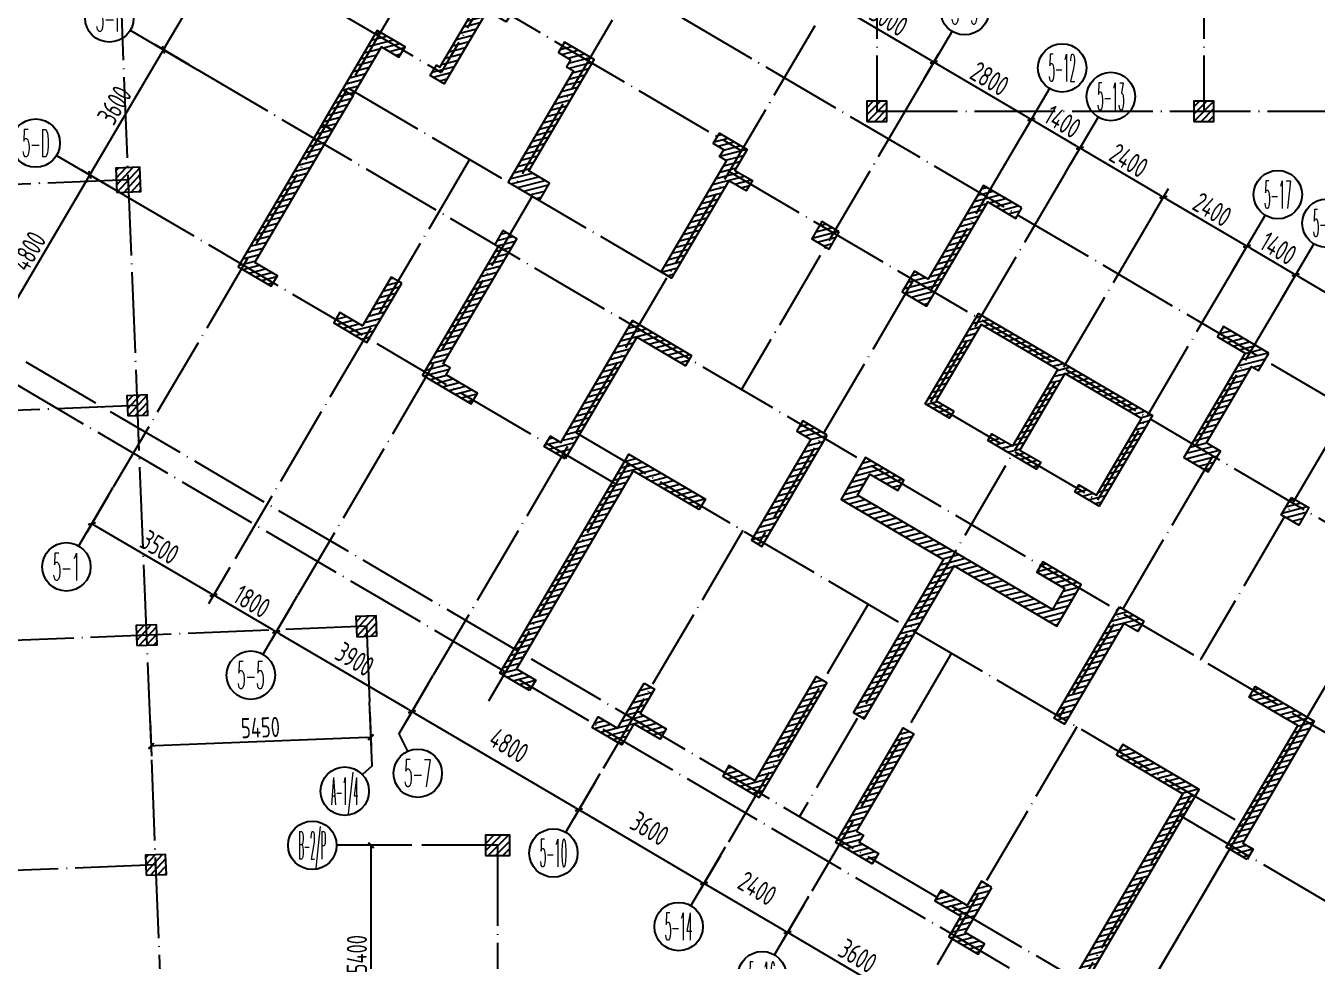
# Model space of a CAD drawing. Header units: millimetres. Extents: x 156735 to 386235, y 467499 to 703525.
# Drawn here: x 189456 to 221457, y 602922 to 626114 of the extents above; entities that cross this region are included whole.
import ezdxf
from ezdxf.enums import TextEntityAlignment as Align

# ---------------------------------------------------------------- set-up
doc = ezdxf.new("R2010")
doc.units = ezdxf.units.MM
doc.header["$LTSCALE"] = 100
doc.header["$PDMODE"] = 35
doc.header["$PDSIZE"] = 200
doc.linetypes.add('DOTE', pattern=[2.42, 2, -0.2, 0.02, -0.2])
for name, color, linetype in [('B-TEXT', 7, 'Continuous'), ('COLU', 7, 'Continuous'), ('colu-主楼', 7, 'Continuous'), ('h斜线-主楼', 7, 'Continuous'), ('h斜线-柱', 7, 'Continuous'), ('Q-AXIS', 3, 'Continuous'), ('Q-dote', 253, 'DOTE'), ('wall-主楼', 2, 'Continuous'), ('wall-开洞', 5, 'Continuous')]:
    doc.layers.add(name, color=color, linetype=linetype)
doc.styles.add('_TCH_AXIS', font='COMPLEX', dxfattribs={"bigfont": 'GBCBIG'})
doc.styles.add('COMPLEX', font='tssdeng.shx', dxfattribs={"width": 0.7, "bigfont": 'tssdchn.shx'})
doc.styles.add('TSSD_Dimension', font='Tssdeng.shx', dxfattribs={"width": 0.7, "bigfont": 'hztxt.shx'})
doc.dimstyles.new('TSSD_100_100$0', dxfattribs={"dimtxt": 300, "dimasz": 100, "dimexe": 250, "dimexo": 250, "dimgap": 100, "dimtad": 1, "dimdec": 0, "dimzin": 0, "dimdsep": 46, "dimtxsty": 'TSSD_Dimension', "dimblk": '_tsdbk', "dimblk1": '_tsdbk', "dimblk2": '_tsdbk', "dimsah": 1, "dimcen": 0, "dimclrt": 7, "dimadec": 0, "dimazin": 0, "dimtfac": 1, "dimtdec": 0, "dimtix": 1, "dimtmove": 2, "dimatfit": 3, "dimldrblk": '_tsdbk', "dimfxl": 1, "dimtolj": 1, "dimtzin": 0, "dimarcsym": 0})
pattern_1 = [(14.545372, (-467532.8, -323140.33), (-31.895617, 122.929531), [])]
pattern_2 = [(45, (-467527.32, -323147.44), (-89.802561, 89.802561), [])]
pattern_3 = [(47.298773, (-467527.32, -323147.44), (-93.332309, 86.128277), [])]

# ---------------------------------------------------------------- blocks, each defined once
blk = doc.blocks.new('_tsdbk')
blk.add_line((-1, 0), (0, 0))
at = {"const_width": 0.5}
blk.add_lwpolyline([(-0.7, -0.7), (0.7, 0.7)], dxfattribs=at)
blk = doc.blocks.new('*D169')
at = {"layer": 'Defpoints', "color": 0}
for p in [(209371, 626731), (209009, 626114), (211595, 624594)]:
    blk.add_point(p, dxfattribs=at)
at = {"layer": 'Q-AXIS', "color": 0, "lineweight": -2}
for p, q in [((209135, 626330), (209498, 626947)), ((211871, 625261), (209458, 626681)), ((211721, 624809), (212084, 625426))]:
    blk.add_line(p, q, dxfattribs=at)
at = {"layer": 'Q-AXIS', "color": 0, "lineweight": -2, "xscale": 100, "yscale": 100, "zscale": 100}
for p, rotation in [((209371, 626731), 149.5453717284593), ((211957, 625211), 329.5453717284593)]:
    blk.add_blockref('_tsdbk', p, dxfattribs=dict(at, rotation=rotation))
at = {"layer": 'Q-AXIS', "color": 7, "insert": (210842, 626273), "char_height": 500, "attachment_point": 5, "rotation": 329.5454, "style": 'TSSD_Dimension'}
blk.add_mtext('\\A1;3000', dxfattribs=at)
blk = doc.blocks.new('*D170')
at = {"layer": 'Defpoints', "color": 0}
for p in [(208864, 604537), (208333, 603634), (211967, 602712)]:
    blk.add_point(p, dxfattribs=at)
at = {"layer": 'Q-AXIS', "color": 0, "lineweight": -2}
for p, q in [((208737, 604321), (208206, 603418)), ((211350, 601860), (208419, 603583)), ((211840, 602497), (211309, 601594))]:
    blk.add_line(p, q, dxfattribs=at)
at = {"layer": 'Q-AXIS', "color": 0, "lineweight": -2, "xscale": 100, "yscale": 100, "zscale": 100}
for p, rotation in [((208333, 603634), 149.5453717284593), ((211436, 601809), 329.5453717284593)]:
    blk.add_blockref('_tsdbk', p, dxfattribs=dict(at, rotation=rotation))
at = {"layer": 'Q-AXIS', "color": 7, "insert": (210072, 603053), "char_height": 500, "attachment_point": 5, "rotation": 329.5454, "style": 'TSSD_Dimension'}
blk.add_mtext('\\A1;3600', dxfattribs=at)
blk = doc.blocks.new('_AXISO')
blk.add_circle((0, 0), 0.5)
at = {"layer": 'B-TEXT', "style": 'COMPLEX', "width": 1.450893}
blk.add_attdef('A', text='', height=0.56, dxfattribs=at).set_placement((0.249375, -0.28), (0.749375, -0.28), align=Align.FIT)
blk = doc.blocks.new('*D186')
at = {"layer": 'Defpoints', "color": 0}
for p in [(196192, 611988), (195661, 611085), (199554, 610011)]:
    blk.add_point(p, dxfattribs=at)
at = {"layer": 'Q-AXIS', "color": 0, "lineweight": -2}
for p, q in [((196065, 611772), (195534, 610869)), ((198936, 609159), (195747, 611034)), ((199427, 609795), (198896, 608892))]:
    blk.add_line(p, q, dxfattribs=at)
at = {"layer": 'Q-AXIS', "color": 0, "lineweight": -2, "xscale": 100, "yscale": 100, "zscale": 100}
for p, rotation in [((195661, 611085), 149.5453717284593), ((199023, 609108), 329.5453717284593)]:
    blk.add_blockref('_tsdbk', p, dxfattribs=dict(at, rotation=rotation))
at = {"layer": 'Q-AXIS', "color": 7, "insert": (197609, 610410), "char_height": 500, "attachment_point": 5, "rotation": 329.5454, "style": 'TSSD_Dimension'}
blk.add_mtext('\\A1;3900', dxfattribs=at)
blk = doc.blocks.new('*D187')
at = {"layer": 'Defpoints', "color": 0}
for p in [(197972, 609349), (192526, 609131), (192561, 608256)]:
    blk.add_point(p, dxfattribs=at)
at = {"layer": 'Q-AXIS', "color": 0, "lineweight": -2}
for p, q in [((197982, 609099), (198017, 608225)), ((192536, 608881), (192571, 608006)), ((197907, 608471), (192661, 608260))]:
    blk.add_line(p, q, dxfattribs=at)
at = {"layer": 'Q-AXIS', "color": 0, "lineweight": -2, "xscale": 100, "yscale": 100, "zscale": 100}
for p, rotation in [((192561, 608256), 182.298772993658), ((198007, 608475), 2.298772993657989)]:
    blk.add_blockref('_tsdbk', p, dxfattribs=dict(at, rotation=rotation))
at = {"layer": 'Q-AXIS', "color": 7, "insert": (195270, 608715), "char_height": 500, "attachment_point": 5, "rotation": 2.2988, "style": 'TSSD_Dimension'}
blk.add_mtext('\\A1;5450', dxfattribs=at)
blk = doc.blocks.new('*D192')
at = {"layer": 'Defpoints', "color": 0}
for p in [(199554, 610011), (199023, 609108), (203691, 607578)]:
    blk.add_point(p, dxfattribs=at)
at = {"layer": 'Q-AXIS', "color": 0, "lineweight": -2}
for p, q in [((199427, 609795), (198896, 608892)), ((203074, 606726), (199109, 609057)), ((203565, 607363), (203034, 606459))]:
    blk.add_line(p, q, dxfattribs=at)
at = {"layer": 'Q-AXIS', "color": 0, "lineweight": -2, "xscale": 100, "yscale": 100, "zscale": 100}
for p, rotation in [((199023, 609108), 149.5453717284593), ((203160, 606675), 329.5453717284593)]:
    blk.add_blockref('_tsdbk', p, dxfattribs=dict(at, rotation=rotation))
at = {"layer": 'Q-AXIS', "color": 7, "insert": (201429, 608270), "char_height": 500, "attachment_point": 5, "rotation": 329.5454, "style": 'TSSD_Dimension'}
blk.add_mtext('\\A1;4800', dxfattribs=at)
blk = doc.blocks.new('*D193')
at = {"layer": 'Defpoints', "color": 0}
for p in [(198011, 605795), (199273, 605795), (199273, 600395)]:
    blk.add_point(p, dxfattribs=at)
at = {"layer": 'Q-AXIS', "color": 0, "lineweight": -2}
for p, q in [((199023, 605795), (197761, 605795)), ((198011, 600495), (198011, 605695)), ((199023, 600395), (197761, 600395))]:
    blk.add_line(p, q, dxfattribs=at)
at = {"layer": 'Q-AXIS', "color": 0, "lineweight": -2, "xscale": 100, "yscale": 100, "zscale": 100}
for p, rotation in [((198011, 605795), 90), ((198011, 600395), 270)]:
    blk.add_blockref('_tsdbk', p, dxfattribs=dict(at, rotation=rotation))
at = {"layer": 'Q-AXIS', "color": 7, "insert": (197661, 603095), "char_height": 500, "attachment_point": 5, "rotation": 90, "style": 'TSSD_Dimension'}
blk.add_mtext('\\A1;5400', dxfattribs=at)
blk = doc.blocks.new('*D195')
at = {"layer": 'Defpoints', "color": 0}
for p in [(203691, 607578), (203160, 606675), (206795, 605753)]:
    blk.add_point(p, dxfattribs=at)
at = {"layer": 'Q-AXIS', "color": 0, "lineweight": -2}
for p, q in [((203565, 607363), (203034, 606459)), ((206178, 604901), (203247, 606624)), ((206668, 605538), (206137, 604635))]:
    blk.add_line(p, q, dxfattribs=at)
at = {"layer": 'Q-AXIS', "color": 0, "lineweight": -2, "xscale": 100, "yscale": 100, "zscale": 100}
for p, rotation in [((203160, 606675), 149.5453717284593), ((206264, 604850), 329.5453717284593)]:
    blk.add_blockref('_tsdbk', p, dxfattribs=dict(at, rotation=rotation))
at = {"layer": 'Q-AXIS', "color": 7, "insert": (204915, 606210), "char_height": 500, "attachment_point": 5, "rotation": 329.5454, "style": 'TSSD_Dimension'}
blk.add_mtext('\\A1;3600', dxfattribs=at)
blk = doc.blocks.new('*D196')
at = {"layer": 'Defpoints', "color": 0}
for p in [(206795, 605753), (206264, 604850), (208864, 604537)]:
    blk.add_point(p, dxfattribs=at)
at = {"layer": 'Q-AXIS', "color": 0, "lineweight": -2}
for p, q in [((206668, 605538), (206137, 604635)), ((208246, 603685), (206350, 604800)), ((208737, 604321), (208206, 603418))]:
    blk.add_line(p, q, dxfattribs=at)
at = {"layer": 'Q-AXIS', "color": 0, "lineweight": -2, "xscale": 100, "yscale": 100, "zscale": 100}
for p, rotation in [((206264, 604850), 149.5453717284593), ((208333, 603634), 329.5453717284593)]:
    blk.add_blockref('_tsdbk', p, dxfattribs=dict(at, rotation=rotation))
at = {"layer": 'Q-AXIS', "color": 7, "insert": (207584, 604727), "char_height": 500, "attachment_point": 5, "rotation": 329.5454, "style": 'TSSD_Dimension'}
blk.add_mtext('\\A1;2400', dxfattribs=at)
blk = doc.blocks.new('*D197')
at = {"layer": 'Defpoints', "color": 0}
for p in [(194389, 628107), (195231, 627612), (193710, 625025)]:
    blk.add_point(p, dxfattribs=at)
at = {"layer": 'Q-AXIS', "color": 0, "lineweight": -2}
for p, q in [((195015, 627738), (194173, 628233)), ((192919, 625607), (194338, 628021)), ((193495, 625152), (192652, 625647))]:
    blk.add_line(p, q, dxfattribs=at)
at = {"layer": 'Q-AXIS', "color": 0, "lineweight": -2, "xscale": 100, "yscale": 100, "zscale": 100}
for p, rotation in [((194389, 628107), 59.5453717381822), ((192868, 625521), 239.5453717381822)]:
    blk.add_blockref('_tsdbk', p, dxfattribs=dict(at, rotation=rotation))
at = {"layer": 'Q-AXIS', "color": 7, "insert": (193327, 626991), "char_height": 500, "attachment_point": 5, "rotation": 59.5454, "style": 'TSSD_Dimension'}
blk.add_mtext('\\A1;3000', dxfattribs=at)
blk = doc.blocks.new('*D198')
at = {"layer": 'Defpoints', "color": 0}
for p in [(191623, 614674), (191092, 613771), (194640, 612900)]:
    blk.add_point(p, dxfattribs=at)
at = {"layer": 'Q-AXIS', "color": 0, "lineweight": -2}
for p, q in [((191496, 614459), (190965, 613555)), ((194023, 612048), (191178, 613720)), ((194513, 612685), (193982, 611781))]:
    blk.add_line(p, q, dxfattribs=at)
at = {"layer": 'Q-AXIS', "color": 0, "lineweight": -2, "xscale": 100, "yscale": 100, "zscale": 100}
for p, rotation in [((191092, 613771), 149.5453717284593), ((194109, 611997), 329.5453717284593)]:
    blk.add_blockref('_tsdbk', p, dxfattribs=dict(at, rotation=rotation))
at = {"layer": 'Q-AXIS', "color": 7, "insert": (192778, 613186), "char_height": 500, "attachment_point": 5, "rotation": 329.5454, "style": 'TSSD_Dimension'}
blk.add_mtext('\\A1;3500', dxfattribs=at)
blk = doc.blocks.new('*D199')
at = {"layer": 'Defpoints', "color": 0}
for p in [(194640, 612900), (194109, 611997), (196192, 611988)]:
    blk.add_point(p, dxfattribs=at)
at = {"layer": 'Q-AXIS', "color": 0, "lineweight": -2}
for p, q in [((194513, 612685), (193982, 611781)), ((195575, 611135), (194195, 611946)), ((196065, 611772), (195534, 610869))]:
    blk.add_line(p, q, dxfattribs=at)
at = {"layer": 'Q-AXIS', "color": 0, "lineweight": -2, "xscale": 100, "yscale": 100, "zscale": 100}
for p, rotation in [((194109, 611997), 149.5453717284593), ((195661, 611085), 329.5453717284593)]:
    blk.add_blockref('_tsdbk', p, dxfattribs=dict(at, rotation=rotation))
at = {"layer": 'Q-AXIS', "color": 7, "insert": (195062, 611843), "char_height": 500, "attachment_point": 5, "rotation": 329.5454, "style": 'TSSD_Dimension'}
blk.add_mtext('\\A1;1800', dxfattribs=at)
blk = doc.blocks.new('*D200')
at = {"layer": 'Defpoints', "color": 0}
for p in [(191043, 622417), (191886, 621922), (189453, 617784)]:
    blk.add_point(p, dxfattribs=at)
at = {"layer": 'Q-AXIS', "color": 0, "lineweight": -2}
for p, q in [((191670, 622049), (190828, 622544)), ((188661, 618366), (190993, 622331)), ((189237, 617911), (188395, 618406))]:
    blk.add_line(p, q, dxfattribs=at)
at = {"layer": 'Q-AXIS', "color": 0, "lineweight": -2, "xscale": 100, "yscale": 100, "zscale": 100}
for p, rotation in [((191043, 622417), 59.5453717381822), ((188610, 618280), 239.5453717381822)]:
    blk.add_blockref('_tsdbk', p, dxfattribs=dict(at, rotation=rotation))
at = {"layer": 'Q-AXIS', "color": 7, "insert": (189525, 620526), "char_height": 500, "attachment_point": 5, "rotation": 59.5454, "style": 'TSSD_Dimension'}
blk.add_mtext('\\A1;4800', dxfattribs=at)
blk = doc.blocks.new('*D202')
at = {"layer": 'Defpoints', "color": 0}
for p in [(192868, 625521), (193710, 625025), (191886, 621922)]:
    blk.add_point(p, dxfattribs=at)
at = {"layer": 'Q-AXIS', "color": 0, "lineweight": -2}
for p, q in [((193495, 625152), (192652, 625647)), ((191094, 622504), (192817, 625434)), ((191670, 622049), (190828, 622544))]:
    blk.add_line(p, q, dxfattribs=at)
at = {"layer": 'Q-AXIS', "color": 0, "lineweight": -2, "xscale": 100, "yscale": 100, "zscale": 100}
for p, rotation in [((192868, 625521), 59.5453717381822), ((191043, 622417), 239.5453717381822)]:
    blk.add_blockref('_tsdbk', p, dxfattribs=dict(at, rotation=rotation))
at = {"layer": 'Q-AXIS', "color": 7, "insert": (191654, 624146), "char_height": 500, "attachment_point": 5, "rotation": 59.5454, "style": 'TSSD_Dimension'}
blk.add_mtext('\\A1;3600', dxfattribs=at)
blk = doc.blocks.new('*D252')
at = {"layer": 'Defpoints', "color": 0}
for p in [(217284, 621248), (219716, 620649), (219353, 620032)]:
    blk.add_point(p, dxfattribs=at)
at = {"layer": 'Q-AXIS', "color": 0, "lineweight": -2}
for p, q in [((217411, 621464), (217774, 622081)), ((217733, 621815), (219630, 620700)), ((219480, 620247), (219842, 620864))]:
    blk.add_line(p, q, dxfattribs=at)
at = {"layer": 'Q-AXIS', "color": 0, "lineweight": -2, "xscale": 100, "yscale": 100, "zscale": 100}
for p, rotation in [((217647, 621865), 149.5453717284593), ((219716, 620649), 329.5453717284593)]:
    blk.add_blockref('_tsdbk', p, dxfattribs=dict(at, rotation=rotation))
at = {"layer": 'Q-AXIS', "color": 7, "insert": (218859, 621559), "char_height": 500, "attachment_point": 5, "rotation": 329.5454, "style": 'TSSD_Dimension'}
blk.add_mtext('\\A1;2400', dxfattribs=at)
blk = doc.blocks.new('*D253')
at = {"layer": 'Defpoints', "color": 0}
for p in [(215578, 623082), (215215, 622465), (217284, 621248)]:
    blk.add_point(p, dxfattribs=at)
at = {"layer": 'Q-AXIS', "color": 0, "lineweight": -2}
for p, q in [((215342, 622680), (215705, 623297)), ((217561, 621916), (215664, 623031)), ((217411, 621464), (217774, 622081))]:
    blk.add_line(p, q, dxfattribs=at)
at = {"layer": 'Q-AXIS', "color": 0, "lineweight": -2, "xscale": 100, "yscale": 100, "zscale": 100}
for p, rotation in [((215578, 623082), 149.5453717284593), ((217647, 621865), 329.5453717284593)]:
    blk.add_blockref('_tsdbk', p, dxfattribs=dict(at, rotation=rotation))
at = {"layer": 'Q-AXIS', "color": 7, "insert": (216790, 622775), "char_height": 500, "attachment_point": 5, "rotation": 329.5454, "style": 'TSSD_Dimension'}
blk.add_mtext('\\A1;2400', dxfattribs=at)
blk = doc.blocks.new('*D254')
at = {"layer": 'Defpoints', "color": 0}
for p in [(211957, 625211), (211595, 624594), (214008, 623174)]:
    blk.add_point(p, dxfattribs=at)
at = {"layer": 'Q-AXIS', "color": 0, "lineweight": -2}
for p, q in [((211721, 624809), (212084, 625426)), ((214285, 623842), (212044, 625160)), ((214135, 623390), (214498, 624007))]:
    blk.add_line(p, q, dxfattribs=at)
at = {"layer": 'Q-AXIS', "color": 0, "lineweight": -2, "xscale": 100, "yscale": 100, "zscale": 100}
for p, rotation in [((211957, 625211), 149.5453717284593), ((214371, 623791), 329.5453717284593)]:
    blk.add_blockref('_tsdbk', p, dxfattribs=dict(at, rotation=rotation))
at = {"layer": 'Q-AXIS', "color": 7, "insert": (213342, 624803), "char_height": 500, "attachment_point": 5, "rotation": 329.5454, "style": 'TSSD_Dimension'}
blk.add_mtext('\\A1;2800', dxfattribs=at)
blk = doc.blocks.new('*D255')
at = {"layer": 'Defpoints', "color": 0}
for p in [(214371, 623791), (214008, 623174), (215215, 622465)]:
    blk.add_point(p, dxfattribs=at)
at = {"layer": 'Q-AXIS', "color": 0, "lineweight": -2}
for p, q in [((214135, 623390), (214498, 624007)), ((215492, 623133), (214457, 623741)), ((215342, 622680), (215705, 623297))]:
    blk.add_line(p, q, dxfattribs=at)
at = {"layer": 'Q-AXIS', "color": 0, "lineweight": -2, "xscale": 100, "yscale": 100, "zscale": 100}
for p, rotation in [((214371, 623791), 149.5453717284593), ((215578, 623082), 329.5453717284593)]:
    blk.add_blockref('_tsdbk', p, dxfattribs=dict(at, rotation=rotation))
at = {"layer": 'Q-AXIS', "color": 7, "insert": (215152, 623738), "char_height": 500, "attachment_point": 5, "rotation": 329.5454, "style": 'TSSD_Dimension'}
blk.add_mtext('\\A1;1400', dxfattribs=at)
blk = doc.blocks.new('*D256')
at = {"layer": 'Defpoints', "color": 0}
for p in [(220560, 619322), (223336, 618520), (222974, 617903)]:
    blk.add_point(p, dxfattribs=at)
at = {"layer": 'Q-AXIS', "color": 0, "lineweight": -2}
for p, q in [((220687, 619538), (221049, 620155)), ((221009, 619889), (223250, 618571)), ((223100, 618119), (223463, 618736))]:
    blk.add_line(p, q, dxfattribs=at)
at = {"layer": 'Q-AXIS', "color": 0, "lineweight": -2, "yscale": 100, "zscale": 100}
for p, xscale, rotation in [((220923, 619939), 100, 149.5453717358996), ((223336, 618520), 99.99999999999999, 329.5453717358995)]:
    blk.add_blockref('_tsdbk', p, dxfattribs=dict(at, xscale=xscale, rotation=rotation))
at = {"layer": 'Q-AXIS', "color": 7, "insert": (222307, 619531), "char_height": 500, "attachment_point": 5, "rotation": 329.5454, "style": 'TSSD_Dimension'}
blk.add_mtext('\\A1;2800', dxfattribs=at)
blk = doc.blocks.new('*D257')
at = {"layer": 'Defpoints', "color": 0}
for p in [(219353, 620032), (220923, 619939), (220560, 619322)]:
    blk.add_point(p, dxfattribs=at)
at = {"layer": 'Q-AXIS', "color": 0, "lineweight": -2}
for p, q in [((219480, 620247), (219842, 620864)), ((219802, 620598), (220836, 619990)), ((220687, 619538), (221049, 620155))]:
    blk.add_line(p, q, dxfattribs=at)
at = {"layer": 'Q-AXIS', "color": 0, "lineweight": -2, "xscale": 100, "yscale": 100, "zscale": 100}
for p, rotation in [((219716, 620649), 149.5453717284593), ((220923, 619939), 329.5453717284593)]:
    blk.add_blockref('_tsdbk', p, dxfattribs=dict(at, rotation=rotation))
at = {"layer": 'Q-AXIS', "color": 7, "insert": (220497, 620596), "char_height": 500, "attachment_point": 5, "rotation": 329.5454, "style": 'TSSD_Dimension'}
blk.add_mtext('\\A1;1400', dxfattribs=at)

msp = doc.modelspace()

# ---------------------------------------------------------------- hatches: boundary and pattern name
at = {"layer": 'h斜线-主楼'}
h = msp.add_hatch(dxfattribs=at)
h.set_pattern_fill('ANSI31', color=256, scale=40, angle=-30.45463, style=0)
h.set_pattern_definition(pattern_1)
h.paths.add_polyline_path([(201362.4, 626210.4), (200888.2, 626489.2), (199823.8, 624678.9), (199479, 624881.6), (199631.1, 625140.2), (199717.3, 625089.6), (200781.7, 626899.8), (201514.4, 626469)])
h = msp.add_hatch(dxfattribs=at)
h.set_pattern_fill('ANSI31', color=256, scale=40, angle=-30.45463, style=0)
h.set_pattern_definition(pattern_1)
h.paths.add_polyline_path([(198165.6, 626001.9), (197304, 624536.4), (197562.6, 624384.4), (198272.2, 625591.2), (198703.2, 625337.8), (198855.3, 625596.4)])
h = msp.add_hatch(dxfattribs=at)
h.set_pattern_fill('ANSI31', color=256, scale=40, angle=-30.45463, style=0)
h.set_pattern_definition(pattern_1)
h.paths.add_polyline_path([(202957.1, 625272.7), (202855.7, 625100.3), (203028.2, 624998.9), (201406.2, 622240.4), (202182, 621784.3), (202435.5, 622215.3), (201918.2, 622519.4), (203540.2, 625277.9), (202807.5, 625708.7), (202655.4, 625450.1)])
h = msp.add_hatch(dxfattribs=at)
h.set_pattern_fill('ANSI31', color=256, scale=40, angle=-30.45463, style=0)
h.set_pattern_definition(pattern_1)
h.paths.add_polyline_path([(197305.5, 624539.1), (197564.1, 624387), (197057.3, 623525), (196798.7, 623677)])
h = msp.add_hatch(dxfattribs=at)
h.set_pattern_fill('ANSI31', color=256, scale=40, angle=-30.45463, style=0)
h.set_pattern_definition(pattern_1)
h.paths.add_polyline_path([(195129.7, 620246.6), (197055.7, 623522.4), (196797.1, 623674.4), (194719, 620140.1), (195537.9, 619658.6), (195690, 619917.2)])
h = msp.add_hatch(dxfattribs=at)
h.set_pattern_fill('ANSI31', color=256, scale=40, angle=-30.45463, style=0)
h.set_pattern_definition(pattern_1)
h.paths.add_polyline_path([(206491.4, 623194.6), (206643.5, 623453.2), (207333.1, 623047.7), (207029, 622530.5), (207460, 622277.1), (207308, 622018.5), (206877, 622271.9), (205457.8, 619858.2), (205199.1, 620010.3), (206821.1, 622768.8), (206648.7, 622870.1), (206750.1, 623042.5)])
h = msp.add_hatch(dxfattribs=at)
h.set_pattern_fill('ANSI31', color=256, scale=40, angle=-30.45463, style=0)
h.set_pattern_definition(pattern_1)
h.paths.add_polyline_path([(214137.6, 621598.9), (213189.4, 622156.5), (211820.9, 619829), (211476.1, 620031.7), (211171.9, 619514.5), (211775.4, 619159.7), (213295.9, 621745.8), (213985.6, 621340.3)])
h = msp.add_hatch(dxfattribs=at)
h.set_pattern_fill('ANSI31', color=256, scale=40, angle=-30.45463, style=0)
h.set_pattern_definition(pattern_1)
h.paths.add_polyline_path([(209615.1, 621009.9), (209184.1, 621263.4), (208930.7, 620832.3), (209361.7, 620578.9)])
h = msp.add_hatch(dxfattribs=at)
h.set_pattern_fill('ANSI31', color=256, scale=40, angle=-30.45463, style=0)
h.set_pattern_definition(pattern_1)
h.paths.add_polyline_path([(201279.7, 621038.8), (201076.9, 620693.9), (201163.1, 620643.3), (199287.8, 617453.7), (200494.6, 616744.1), (200646.7, 617002.8), (199870.9, 617458.9), (199972.2, 617631.3), (199799.8, 617732.7), (201624.5, 620836)])
h = msp.add_hatch(dxfattribs=at)
h.set_pattern_fill('ANSI31', color=256, scale=40, angle=-30.45463, style=0)
h.set_pattern_definition(pattern_1)
h.paths.add_polyline_path([(198770.2, 619730.2), (198511.6, 619882.2), (197802, 618675.4), (197241.7, 619004.8), (197089.6, 618746.2), (197908.5, 618264.7)])
h = msp.add_hatch(dxfattribs=at)
h.set_pattern_fill('ANSI31', color=256, scale=40, angle=-30.45463, style=0)
h.set_pattern_definition(pattern_1)
h.paths.add_polyline_path([(212450.2, 616558.8), (212348.8, 616386.4), (211745.4, 616741.2), (213063.2, 618982.5), (217373.4, 616448.2), (216055.6, 614207), (215452.1, 614561.8), (215553.5, 614734.2), (215984.5, 614480.7), (217099.6, 616377.2), (215203.1, 617492.3), (214088.1, 615595.8), (214605.3, 615291.7), (214503.9, 615119.3), (213297.1, 615828.9), (213398.4, 616001.3), (213915.6, 615697.2), (215030.7, 617593.6), (213134.3, 618708.7), (212019.2, 616812.3)])
h = msp.add_hatch(dxfattribs=at)
h.set_pattern_fill('ANSI31', color=256, scale=40, angle=-30.45463, style=0)
h.set_pattern_definition(pattern_1)
h.paths.add_polyline_path([(202822.1, 615375.6), (202304.9, 615679.8), (202456.9, 615938.4), (202715.6, 615786.3), (204489.5, 618803.4), (205955, 617941.8), (205802.9, 617683.1), (204596.1, 618392.7)])
h = msp.add_hatch(dxfattribs=at)
h.set_pattern_fill('ANSI31', color=256, scale=40, angle=-30.45463, style=0)
h.set_pattern_definition(pattern_1)
h.paths.add_polyline_path([(220258, 618000.3), (219137.4, 618659.2), (218985.3, 618400.6), (219675, 617995.1), (218154.4, 615409), (218757.8, 615054.2), (219061.9, 615571.4), (218717.1, 615774.1), (219832.2, 617670.6), (220004.6, 617569.2)])
h = msp.add_hatch(dxfattribs=at)
h.set_pattern_fill('ANSI31', color=256, scale=40, angle=-30.45463, style=0)
h.set_pattern_definition(pattern_1)
h.paths.add_polyline_path([(209316.9, 615965), (208713.5, 616319.8), (208561.4, 616061.2), (208906.3, 615858.5), (207436.4, 613358.6), (207695, 613206.5)])
h = msp.add_hatch(dxfattribs=at)
h.set_pattern_fill('ANSI31', color=256, scale=40, angle=-30.45463, style=0)
h.set_pattern_definition(pattern_1)
h.paths.add_polyline_path([(201938.4, 609630.9), (201205.7, 610061.8), (204398.9, 615492.6), (206295.4, 614377.5), (206143.3, 614118.9), (204505.5, 615081.9), (201616.4, 610168.3), (202090.5, 609889.5)])
h = msp.add_hatch(dxfattribs=at)
h.set_pattern_fill('ANSI31', color=256, scale=40, angle=-30.45463, style=0)
h.set_pattern_definition(pattern_1)
h.paths.add_polyline_path([(214661.5, 612822.5), (214509.5, 612563.9), (215199.1, 612158.4), (214895, 611641.2), (210067.6, 614479.6), (210371.7, 614996.8), (211061.3, 614591.3), (211213.4, 614849.9), (210265.2, 615407.5), (209656.9, 614373), (212199.9, 612877.8), (209969.8, 609084.9), (210228.4, 608932.8), (212458.5, 612725.8), (215001.5, 611230.5), (215609.7, 612265)])
h = msp.add_hatch(dxfattribs=at)
h.set_pattern_fill('ANSI31', color=256, scale=40, angle=-30.45463, style=0)
h.set_pattern_definition(pattern_1)
h.paths.add_polyline_path([(220821.5, 614420.8), (221252.5, 614167.4), (220999.1, 613736.4), (220568.1, 613989.8)])
h = msp.add_hatch(dxfattribs=at)
h.set_pattern_fill('ANSI31', color=256, scale=40, angle=-30.45463, style=0)
h.set_pattern_definition(pattern_1)
h.paths.add_polyline_path([(216558, 611707.4), (217161.4, 611352.6), (217009.3, 611094), (216664.5, 611296.8), (215194.7, 608796.9), (214936, 608948.9)])
h = msp.add_hatch(dxfattribs=at)
h.set_pattern_fill('ANSI31', color=256, scale=40, angle=-30.45463, style=0)
h.set_pattern_definition(pattern_1)
h.paths.add_polyline_path([(209044.3, 609977.1), (207523.7, 607391), (206877.2, 607771.1), (206725.1, 607512.5), (207630.3, 606980.3), (209302.9, 609825)])
h = msp.add_hatch(dxfattribs=at)
h.set_pattern_fill('ANSI31', color=256, scale=40, angle=-30.45463, style=0)
h.set_pattern_definition(pattern_1)
h.paths.add_polyline_path([(204775.2, 609819.1), (205033.8, 609667), (204679, 609063.6), (205325.5, 608683.4), (205173.5, 608424.8), (204526.9, 608805), (204222.8, 608287.8), (203490.1, 608718.6), (203642.2, 608977.2), (204116.3, 608698.4)])
h = msp.add_hatch(dxfattribs=at)
h.set_pattern_fill('ANSI31', color=256, scale=40, angle=-30.45463, style=0)
h.set_pattern_definition(pattern_1)
h.paths.add_polyline_path([(219717.9, 605441.3), (219200.7, 605745.4), (220974.7, 608762.5), (219767.8, 609472.1), (219919.9, 609730.7), (221385.4, 608869), (219611.4, 605851.9), (219870, 605699.9)])
h = msp.add_hatch(dxfattribs=at)
h.set_pattern_fill('ANSI31', color=256, scale=40, angle=-30.45463, style=0)
h.set_pattern_definition(pattern_1)
h.paths.add_polyline_path([(210038.8, 606144.2), (210211.2, 606042.8), (210109.8, 605870.4), (210583.9, 605591.6), (210431.9, 605333), (209526.7, 605865.2), (211199.3, 608709.9), (211458, 608557.9)])
h = msp.add_hatch(dxfattribs=at)
h.set_pattern_fill('ANSI31', color=256, scale=40, angle=-30.45463, style=0)
h.set_pattern_definition(pattern_1)
h.paths.add_polyline_path([(214610.3, 602180.2), (215343, 601749.3), (218536.2, 607180.1), (216639.8, 608295.2), (216487.7, 608036.6), (218125.6, 607073.6), (215236.5, 602160), (214762.4, 602438.8)])
h = msp.add_hatch(dxfattribs=at)
h.set_pattern_fill('ANSI31', color=256, scale=40, angle=-30.45463, style=0)
h.set_pattern_definition(pattern_1)
h.paths.add_polyline_path([(213395.5, 604750.5), (213136.9, 604902.6), (212782.1, 604299.1), (212135.6, 604679.3), (211983.5, 604420.7), (212630, 604040.5), (212325.9, 603523.3), (213058.6, 603092.5), (213210.7, 603351.1), (212736.6, 603629.9)])
at = {"layer": 'h斜线-柱'}
h = msp.add_hatch(dxfattribs=at)
h.set_pattern_fill('ANSI31', color=256, scale=40, style=0)
h.set_pattern_definition(pattern_2)
h.paths.add_polyline_path([(210296.5, 623744.7), (210796.5, 623744.7), (210796.5, 624244.7), (210296.5, 624244.7)])
h = msp.add_hatch(dxfattribs=at)
h.set_pattern_fill('ANSI31', color=256, scale=40, style=0)
h.set_pattern_definition(pattern_2)
h.paths.add_polyline_path([(218396.5, 623744.7), (218896.5, 623744.7), (218896.5, 624244.7), (218396.5, 624244.7)])
h = msp.add_hatch(dxfattribs=at)
h.set_pattern_fill('ANSI31', color=256, scale=40, angle=2.29877, style=0)
h.paths.add_polyline_path([(191710, 621984.9), (192309.6, 622009), (192285.5, 622608.5), (191686, 622584.5)])
h = msp.add_hatch(dxfattribs=at)
h.set_pattern_fill('ANSI31', color=256, scale=40, angle=2.29877, style=0)
h.set_pattern_definition(pattern_3)
h.paths.add_polyline_path([(191982.6, 616441.4), (192482.2, 616461.5), (192462.2, 616961.1), (191962.6, 616941)])
h = msp.add_hatch(dxfattribs=at)
h.set_pattern_fill('ANSI31', color=256, scale=40, angle=2.29877, style=0)
h.set_pattern_definition(pattern_3)
h.paths.add_polyline_path([(192211.2, 610746), (192710.8, 610766), (192690.8, 611265.6), (192191.2, 611245.6)])
h = msp.add_hatch(dxfattribs=at)
h.set_pattern_fill('ANSI31', color=256, scale=40, angle=2.29877, style=0)
h.set_pattern_definition(pattern_3)
h.paths.add_polyline_path([(197656.9, 610964.6), (198156.4, 610984.7), (198136.4, 611484.2), (197636.8, 611464.2)])
h = msp.add_hatch(dxfattribs=at)
h.set_pattern_fill('ANSI31', color=256, scale=40, style=0)
h.set_pattern_definition(pattern_2)
h.paths.add_polyline_path([(200846.5, 605544.7), (201446.5, 605544.7), (201446.5, 606044.7), (200846.5, 606044.7)])
h = msp.add_hatch(dxfattribs=at)
h.set_pattern_fill('ANSI31', color=256, scale=40, angle=2.29877, style=0)
h.set_pattern_definition(pattern_3)
h.paths.add_polyline_path([(192439.9, 605050.6), (192939.5, 605070.6), (192919.4, 605570.2), (192419.8, 605550.2)])

# ---------------------------------------------------------------- linework, layer by layer
at = {"layer": 'COLU'}
for points in [[(210296.5, 623744.7), (210796.5, 623744.7), (210796.5, 624244.7), (210296.5, 624244.7)], [(218396.5, 623744.7), (218896.5, 623744.7), (218896.5, 624244.7), (218396.5, 624244.7)], [(191710, 621984.9), (192309.6, 622009), (192285.5, 622608.5), (191686, 622584.5)], [(191982.6, 616441.4), (192482.2, 616461.5), (192462.2, 616961.1), (191962.6, 616941)], [(192211.2, 610746), (192710.8, 610766), (192690.8, 611265.6), (192191.2, 611245.6)], [(197656.9, 610964.6), (198156.4, 610984.7), (198136.4, 611484.2), (197636.8, 611464.2)], [(200846.5, 605544.7), (201446.5, 605544.7), (201446.5, 606044.7), (200846.5, 606044.7)], [(192439.9, 605050.6), (192939.5, 605070.6), (192919.4, 605570.2), (192419.8, 605550.2)]]:
    msp.add_lwpolyline(points, close=True, dxfattribs=at)
at = {"layer": 'colu-主楼'}
for points in [[(209615.1, 621009.9), (209184.1, 621263.4), (208930.7, 620832.3), (209361.7, 620578.9)], [(220821.5, 614420.8), (221252.5, 614167.4), (220999.1, 613736.4), (220568.1, 613989.8)]]:
    msp.add_lwpolyline(points, close=True, dxfattribs=at)
at = {"layer": 'Q-AXIS'}
for p, q in [((192044.1, 626005.1), (193710.2, 625025.4)), ((212408.7, 625978.1), (211594.7, 624593.7)), ((214822.4, 624558.9), (214008.4, 623174.5)), ((216029.2, 623849.3), (215215.2, 622464.9)), ((190219.4, 622901.8), (191885.5, 621922.1)), ((220167, 621416.4), (219353, 620032)), ((221373.8, 620706.8), (220559.8, 619322.4)), ((190766.4, 613217.2), (191623, 614674)), ((195335.1, 610530.9), (196191.7, 611987.7)), ((198697.1, 608554.1), (199553.7, 610011)), ((198035.5, 607765.6), (197971.9, 609349.1)), ((198711.8, 608545.1), (198921.9, 608111.7)), ((198035.5, 607765.6), (197799.6, 607546.5)), ((202834.8, 606121.2), (203691.4, 607578.1)), ((199022.8, 605794.7), (197155.3, 605794.7)), ((205938.1, 604296.5), (206794.7, 605753.4)), ((208007, 603080.1), (208863.6, 604536.9))]:
    msp.add_line(p, q, dxfattribs=at)
at = {"layer": 'Q-dote', "ltscale": 10}
for p, q in [((197411.7, 487429.9), (189943.7, 673465)), ((210546.5, 651994.7), (210546.5, 623994.7)), ((218646.5, 651994.7), (218646.5, 623994.7)), ((197366.9, 631227.4), (236422.6, 608263.5, 0)), ((201077.8, 630777.1), (191622.8, 614673.8)), ((202633.3, 629871.3), (199747.1, 624955.7)), ((196302.5, 629417.1), (207189.4, 623015.9, 0)), ((205215.5, 628344.2), (201573.9, 622141.8)), ((195238.1, 627606.9), (199747.1, 624955.7, 0)), ((209008.5, 626114), (199553.5, 610010.7)), ((193717.5, 625020.8), (232773.2, 602056.9, 0)), ((197436.1, 624574.8, 0), (205366.8, 619911.7)), ((211594.5, 624593.4), (207193.3, 617097.3)), ((210546.5, 623994.7), (236131.7, 623994.7)), ((214008.2, 623174.2), (211885.4, 619558.7)), ((200453.2, 622800.8), (194639.9, 612899.8)), ((206885.6, 622498.5, 0), (235054.1, 605936, 0)), ((215215.1, 622464.6), (211877.1, 616779.5)), ((191997.8, 622296.7), (178561.2, 621757.3)), ((191892.9, 621917.5), (204077.5, 614753.2, 0)), ((202004.9, 621888.4), (196191.6, 611987.4)), ((217410.7, 621463.7), (208629.7, 606508.3)), ((219479.5, 620247.2), (216014.9, 614346.5)), ((211454.4, 619812.1), (207657, 613344.5)), ((220686.4, 619537.6), (218437, 615706.5)), ((223100.1, 618118.4), (218572.2, 610406.8)), ((189459.9, 617779.7), (228515.6, 594815.8, 0)), ((189155.8, 617262.5), (228211.5, 594298.6, 0)), ((192222.4, 616701.2), (178785.8, 616161.9)), ((211877.1, 616779.5, 0), (216014.9, 614346.5, 0)), ((225686.2, 616597.9), (216231.2, 600494.6)), ((203088.2, 616030.9, 0), (219639.3, 606299.2, 0)), ((225363.2, 616048.1), (215908.2, 599944.8)), ((218868, 615453.1), (215070.6, 608985.5)), ((204381.3, 615270.6), (200846.1, 609249.6)), ((207226, 613598), (203691.2, 607577.8)), ((210329.3, 611773.3), (206794.6, 605753.1)), ((197896.6, 611224.4), (179014.4, 610466.4)), ((197896.6, 611224.4), (197971.9, 609349.1)), ((212398, 610556.9), (208736.9, 604321.4)), ((212398.1, 610556.8), (208864.2, 604537.9)), ((215501.3, 608732.2), (211840.2, 602496.7)), ((218346.2, 607059.5), (214615.2, 600705)), ((218042.4, 606542.1, 0), (230948.5, 598953.6, 0)), ((201146.5, 605794.7), (199272.8, 605794.7)), ((201146.5, 605794.7), (201146.5, 585264.6)), ((192679.6, 605310.4), (179243, 604771))]:
    msp.add_line(p, q, dxfattribs=at)
at = {"layer": 'wall-主楼'}
msp.add_line((215199.1, 612158.4, 0), (214509.5, 612563.9, 0), dxfattribs=at)
for points in [[(201362.4, 626210.4), (200888.2, 626489.2), (199823.8, 624678.9), (199479, 624881.6), (199631.1, 625140.2), (199717.3, 625089.6), (200781.7, 626899.8), (201514.4, 626469)], [(198165.6, 626001.9), (197304, 624536.4), (197562.6, 624384.4), (198272.2, 625591.2), (198703.2, 625337.8), (198855.3, 625596.4)], [(202957.1, 625272.7), (202855.7, 625100.3), (203028.2, 624998.9), (201406.2, 622240.4), (202182, 621784.3), (202435.5, 622215.3), (201918.2, 622519.4), (203540.2, 625277.9), (202807.5, 625708.7), (202655.4, 625450.1)], [(198770.2, 619730.2), (198511.6, 619882.2), (197802, 618675.4), (197241.7, 619004.8), (197089.6, 618746.2), (197908.5, 618264.7)], [(201938.4, 609630.9), (201205.7, 610061.8), (204398.9, 615492.6), (206295.4, 614377.5), (206143.3, 614118.9), (204505.5, 615081.9), (201616.4, 610168.3), (202090.5, 609889.5)], [(209044.3, 609977.1), (207523.7, 607391), (206877.2, 607771.1), (206725.1, 607512.5), (207630.3, 606980.3), (209302.9, 609825)], [(210038.8, 606144.2), (210211.2, 606042.8), (210109.8, 605870.4), (210583.9, 605591.6), (210431.9, 605333), (209526.7, 605865.2), (211199.3, 608709.9), (211458, 608557.9)], [(214610.3, 602180.2), (215343, 601749.3), (218536.2, 607180.1), (216639.8, 608295.2), (216487.7, 608036.6), (218125.6, 607073.6), (215236.5, 602160), (214762.4, 602438.8)]]:
    msp.add_lwpolyline(points, close=True, dxfattribs=at)
at = {"layer": 'wall-主楼', "elevation": 0}
for points in [[(195129.7, 620246.6), (197055.7, 623522.4), (196797.1, 623674.4), (194719, 620140.1), (195537.9, 619658.6), (195690, 619917.2)], [(206491.4, 623194.6), (206643.5, 623453.2), (207333.1, 623047.7), (207029, 622530.5), (207460, 622277.1), (207308, 622018.5), (206877, 622271.9), (205457.8, 619858.2), (205199.1, 620010.3), (206821.1, 622768.8), (206648.7, 622870.1), (206750.1, 623042.5)], [(214137.6, 621598.9), (213189.4, 622156.5), (211820.9, 619829), (211476.1, 620031.7), (211171.9, 619514.5), (211775.4, 619159.7), (213295.9, 621745.8), (213985.6, 621340.3)], [(201279.7, 621038.8), (201076.9, 620693.9), (201163.1, 620643.3), (199287.8, 617453.7), (200494.6, 616744.1), (200646.7, 617002.8), (199870.9, 617458.9), (199972.2, 617631.3), (199799.8, 617732.7), (201624.5, 620836), (201279.7, 621038.8)], [(212450.2, 616558.8), (212348.8, 616386.4), (211745.4, 616741.2), (213063.2, 618982.5), (217373.4, 616448.2), (216055.6, 614207), (215452.1, 614561.8), (215553.5, 614734.2), (215984.5, 614480.7), (217099.6, 616377.2), (215203.1, 617492.3), (214088.1, 615595.8), (214605.3, 615291.7), (214503.9, 615119.3), (213297.1, 615828.9), (213398.4, 616001.3), (213915.6, 615697.2), (215030.7, 617593.6), (213134.3, 618708.7), (212019.2, 616812.3)], [(202822.1, 615375.6), (202304.9, 615679.8), (202456.9, 615938.4), (202715.6, 615786.3), (204489.5, 618803.4), (205955, 617941.8), (205802.9, 617683.1), (204596.1, 618392.7)], [(220258, 618000.3), (219137.4, 618659.2), (218985.3, 618400.6), (219675, 617995.1), (218154.4, 615409), (218757.8, 615054.2), (219061.9, 615571.4), (218717.1, 615774.1), (219832.2, 617670.6), (220004.6, 617569.2)], [(209316.9, 615965), (208713.5, 616319.8), (208561.4, 616061.2), (208906.3, 615858.5), (207436.4, 613358.6), (207695, 613206.5)], [(214661.5, 612822.5), (214509.5, 612563.9), (215199.1, 612158.4), (214895, 611641.2), (210067.6, 614479.6), (210371.7, 614996.8), (211061.3, 614591.3), (211213.4, 614849.9), (210265.2, 615407.5), (209656.9, 614373), (212199.9, 612877.8), (209969.8, 609084.9), (210228.4, 608932.8), (212458.5, 612725.8), (215001.5, 611230.5), (215609.7, 612265)], [(216558, 611707.4), (217161.4, 611352.6), (217009.3, 611094), (216664.5, 611296.8), (215194.7, 608796.9), (214936, 608948.9)], [(204775.2, 609819.1), (205033.8, 609667), (204679, 609063.6), (205325.5, 608683.4), (205173.5, 608424.8), (204526.9, 608805), (204222.8, 608287.8), (203490.1, 608718.6), (203642.2, 608977.2), (204116.3, 608698.4)], [(219717.9, 605441.3), (219200.7, 605745.4), (220974.7, 608762.5), (219767.8, 609472.1), (219919.9, 609730.7), (221385.4, 608869), (219611.4, 605851.9), (219870, 605699.9)], [(213395.5, 604750.5), (213136.9, 604902.6), (212782.1, 604299.1), (212135.6, 604679.3), (211983.5, 604420.7), (212630, 604040.5), (212325.9, 603523.3), (213058.6, 603092.5), (213210.7, 603351.1), (212736.6, 603629.9)]]:
    msp.add_lwpolyline(points, close=True, dxfattribs=at)
at = {"layer": 'wall-开洞'}
msp.add_lwpolyline([(197305.5, 624539.1), (197564.1, 624387), (197057.3, 623525), (196798.7, 623677)], close=True, dxfattribs=at)

# ---------------------------------------------------------------- block references
at = {"layer": 'Q-AXIS'}
ref = msp.add_blockref('_AXISO', (191526.9, 626309.2), dxfattribs=dict(at, xscale=1199.999999999998, yscale=1200, zscale=1200, rotation=359.9996457873791))
ref.add_attrib('A', '5-F', dxfattribs={"color": 7, "height": 678.82, "rotation": 359.99965, "style": '_TCH_AXIS', "width": 0.33871}).set_placement((191187.5, 625969.8), (191866.3, 625969.8), align=Align.FIT)
ref = msp.add_blockref('_AXISO', (212722.8, 626489.5), dxfattribs=dict(at, xscale=1199.999999999998, yscale=1200, zscale=1200, rotation=359.9996457873791))
ref.add_attrib('A', '5-9', dxfattribs={"color": 7, "height": 678.82, "rotation": 359.99965, "style": '_TCH_AXIS', "width": 0.35}).set_placement((212383.4, 626150.1), (213062.2, 626150.1), align=Align.FIT)
ref = msp.add_blockref('_AXISO', (215136.5, 625070.3), dxfattribs=dict(at, xscale=1199.999999999998, yscale=1200, zscale=1200, rotation=359.9996457873791))
ref.add_attrib('A', '5-12', dxfattribs={"color": 7, "height": 678.82, "rotation": 359.99965, "style": '_TCH_AXIS', "width": 0.28}).set_placement((214797.1, 624730.9), (215475.9, 624730.9), align=Align.FIT)
ref = msp.add_blockref('_AXISO', (216343.3, 624360.7), dxfattribs=dict(at, xscale=1199.999999999998, yscale=1200, zscale=1200, rotation=359.9996457873791))
ref.add_attrib('A', '5-13', dxfattribs={"color": 7, "height": 678.82, "rotation": 359.99965, "style": '_TCH_AXIS', "width": 0.28}).set_placement((216003.9, 624021.3), (216682.8, 624021.3), align=Align.FIT)
ref = msp.add_blockref('_AXISO', (189702.2, 623205.9), dxfattribs=dict(at, xscale=1199.999999999998, yscale=1200, zscale=1200, rotation=359.9996457873791))
ref.add_attrib('A', '5-D', dxfattribs={"color": 7, "height": 678.82, "rotation": 359.99965, "style": '_TCH_AXIS', "width": 0.333333}).set_placement((189362.8, 622866.5), (190041.6, 622866.5), align=Align.FIT)
ref = msp.add_blockref('_AXISO', (220481.1, 621927.8), dxfattribs=dict(at, xscale=1199.999999999998, yscale=1200, zscale=1200, rotation=359.9996457873791))
ref.add_attrib('A', '5-17', dxfattribs={"color": 7, "height": 678.82, "rotation": 359.99965, "style": '_TCH_AXIS', "width": 0.28}).set_placement((220141.7, 621588.4), (220820.5, 621588.3), align=Align.FIT)
ref = msp.add_blockref('_AXISO', (221687.9, 621218.2), dxfattribs=dict(at, xscale=1199.999999999998, yscale=1200, zscale=1200, rotation=359.9996457873791))
ref.add_attrib('A', '5-18', dxfattribs={"color": 7, "height": 678.82, "rotation": 359.99965, "style": '_TCH_AXIS', "width": 0.28}).set_placement((221348.5, 620878.8), (222027.3, 620878.7), align=Align.FIT)
ref = msp.add_blockref('_AXISO', (190462.3, 612700), dxfattribs=dict(at, xscale=1199.999999999998, yscale=1200, zscale=1200, rotation=359.9996457873791))
ref.add_attrib('A', '5-1', dxfattribs={"color": 7, "height": 678.82, "rotation": 359.99965, "style": '_TCH_AXIS', "width": 0.381818}).set_placement((190122.9, 612360.6), (190801.7, 612360.6), align=Align.FIT)
ref = msp.add_blockref('_AXISO', (195031, 610013.6), dxfattribs=dict(at, xscale=1199.999999999998, yscale=1200, zscale=1200, rotation=359.9996457873791))
ref.add_attrib('A', '5-5', dxfattribs={"color": 7, "height": 678.82, "rotation": 359.99965, "style": '_TCH_AXIS', "width": 0.35}).set_placement((194691.6, 609674.2), (195370.4, 609674.2), align=Align.FIT)
ref = msp.add_blockref('_AXISO', (199168.8, 607580.7), dxfattribs=dict(at, xscale=1199.999999999998, yscale=1200, zscale=1200, rotation=359.9996457873791))
ref.add_attrib('A', '5-7', dxfattribs={"color": 7, "height": 678.82, "rotation": 359.99965, "style": '_TCH_AXIS', "width": 0.35}).set_placement((198829.4, 607241.3), (199508.2, 607241.3), align=Align.FIT)
ref = msp.add_blockref('_AXISO', (197360.1, 607138), dxfattribs=dict(at, xscale=1199.999999999998, yscale=1200, zscale=1200, rotation=359.9996457873791))
ref.add_attrib('A', 'A-1/4', dxfattribs={"color": 7, "height": 678.82, "rotation": 359.99965, "style": '_TCH_AXIS', "width": 0.21}).set_placement((197020.7, 606798.6), (197699.5, 606798.6), align=Align.FIT)
ref = msp.add_blockref('_AXISO', (196555.3, 605794.7), dxfattribs=dict(at, xscale=1199.999999999998, yscale=1200, zscale=1200, rotation=359.9996457873818))
ref.add_attrib('A', 'B-2/P', dxfattribs={"color": 7, "height": 678.82, "rotation": 359.99965, "style": '_TCH_AXIS', "width": 0.196262}).set_placement((196215.9, 605455.3), (196894.7, 605455.3), align=Align.FIT)
ref = msp.add_blockref('_AXISO', (202530.7, 605604), dxfattribs=dict(at, xscale=1199.999999999998, yscale=1200, zscale=1200, rotation=359.9996457873791))
ref.add_attrib('A', '5-10', dxfattribs={"color": 7, "height": 678.82, "rotation": 359.99965, "style": '_TCH_AXIS', "width": 0.28}).set_placement((202191.3, 605264.6), (202870.1, 605264.6), align=Align.FIT)
ref = msp.add_blockref('_AXISO', (205634, 603779.3), dxfattribs=dict(at, xscale=1199.999999999998, yscale=1200, zscale=1200, rotation=359.9996457873791))
ref.add_attrib('A', '5-14', dxfattribs={"color": 7, "height": 678.82, "rotation": 359.99965, "style": '_TCH_AXIS', "width": 0.272727}).set_placement((205294.6, 603439.9), (205973.4, 603439.9), align=Align.FIT)
ref = msp.add_blockref('_AXISO', (207702.9, 602562.9), dxfattribs=dict(at, xscale=1199.999999999998, yscale=1200, zscale=1200, rotation=359.9996457873791))
ref.add_attrib('A', '5-16', dxfattribs={"color": 7, "height": 678.82, "rotation": 359.99965, "style": '_TCH_AXIS', "width": 0.28}).set_placement((207363.5, 602223.5), (208042.3, 602223.5), align=Align.FIT)

# ---------------------------------------------------------------- dimensions: what is measured, and where the dimension line sits
for base, p1, p2, angle, picture, middle in [((194388.5, 628106.7), (193710.2, 625025.4), (195230.8, 627611.5), 59.54537, '*D197', (193326.5, 626991.1)), ((209371.4, 626731.2), (211594.7, 624593.7), (209008.6, 626114.3), 149.54537, '*D169', (210841.8, 626272.7)), ((192868, 625520.7), (191885.5, 621922.1), (193710.2, 625025.4), 59.54537, '*D202', (191653.9, 624146.4)), ((211957.5, 625210.7), (214008.4, 623174.5), (211594.7, 624593.7), 149.54537, '*D254', (213341.7, 624802.8)), ((214371.2, 623791.5), (215215.2, 622464.9), (214008.4, 623174.5), 149.54537, '*D255', (215152, 623738.4)), ((215578, 623081.9), (217284.1, 621248.4), (215215.2, 622464.9), 149.54537, '*D253', (216789.8, 622775.4)), ((191043.3, 622417.3), (189452.6, 617784.4), (191885.5, 621922.1), 59.54537, '*D200', (189525.1, 620525.9)), ((219715.8, 620649), (217284.1, 621248.4), (219353, 620032), 329.54537, '*D252', (218858.7, 621558.9)), ((220922.6, 619939.4), (219353, 620032), (220559.8, 619322.4), 329.54537, '*D257', (220496.6, 620595.9)), ((223336.3, 618520.2), (220559.8, 619322.4), (222973.5, 617903.2), 329.54537, '*D256', (222306.8, 619531.5)), ((191092, 613771), (194640.1, 612900), (191623, 614674), 149.54537, '*D198', (192777.9, 613185.7)), ((194109.1, 611997), (196191.7, 611987.7), (194640.1, 612900), 149.54537, '*D199', (195062.3, 611842.5)), ((192561.4, 608256.1), (197971.9, 609349.1), (192526.3, 609130.5), 2.29877, '*D187', (195270.2, 608715.1)), ((198011.3, 605794.7), (199272.8, 600394.7), (199272.8, 605794.7), 90, '*D193', (197661.3, 603094.7))]:
    dim = msp.add_linear_dim(base=base, p1=p1, p2=p2, angle=angle, dimstyle='TSSD_100_100$0', override={"dimtxt": 500}, dxfattribs=at)
    dim.commit()
    dim.dimension.update_dxf_attribs({"geometry": picture, "text_midpoint": middle})
for base, p1, p2, picture, middle in [((195660.7, 611084.6), (199553.7, 610011), (196191.7, 611987.7), '*D186', (197608.8, 610410.2)), ((199022.7, 609107.9), (203691.4, 607578.1), (199553.7, 610011), '*D192', (201428.7, 608270.1)), ((203160.4, 606675), (206794.7, 605753.4), (203691.4, 607578.1), '*D195', (204915.2, 606210.3)), ((206263.7, 604850.3), (208863.6, 604536.9), (206794.7, 605753.4), '*D196', (207583.5, 604727.4)), ((208332.6, 603633.8), (211966.9, 602712.2), (208863.6, 604536.9), '*D170', (210072.5, 603052.6))]:
    dim = msp.add_linear_dim(base=base, p1=p1, p2=p2, angle=149.54537, dimstyle='TSSD_100_100$0', override={"dimtxt": 500}, dxfattribs=at)
    dim.commit()
    dim.dimension.update_dxf_attribs({"geometry": picture, "text_midpoint": middle, "dimtype": 160})

doc.saveas('drawing.dxf')
